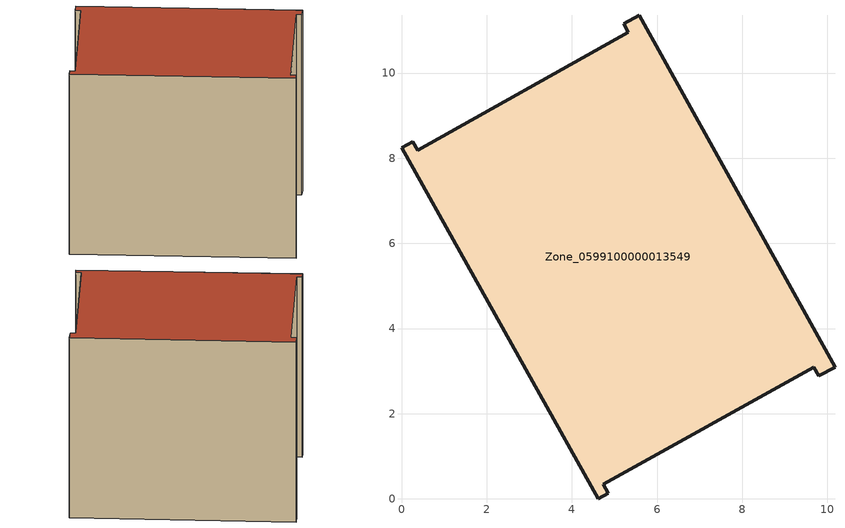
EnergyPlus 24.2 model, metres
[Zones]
Zone_0599100000013549
 floor ground (C_G): 5.59,11.36 10.18,3.09 9.8,2.89 9.68,3.09 4.74,0.34 4.86,0.13 4.62,0 0,8.24 0.27,8.39 0.38,8.19 5.33,10.95 5.22,11.15 z0
 wall outside (C_F): 4.62,0 4.86,0.13 4.74,0.34 9.68,3.09 9.8,2.89 10.18,3.09 5.59,11.36 5.22,11.15 5.33,10.95 0.38,8.19 0.27,8.39 0,8.24 4.62,0 z0:8.36
 roof outside (C_R): 5.59,11.36 5.22,11.15 5.33,10.95 0.38,8.19 0.27,8.39 0,8.24 4.62,0 4.86,0.13 4.74,0.34 9.68,3.09 9.8,2.89 10.18,3.09 z8.36
[BUILDING]
Pand.0599100000013549: North Axis=0; Terrain=City; Loads Convergence Tolerance Value=0.04; Temperature Convergence Tolerance Value=0.4; Solar Distribution=FullExterior; Maximum Number of Warmup Days=25; Minimum Number of Warmup Days=1
[Site:Location]
Rotterdam.The.Hague.AP_ZH_NLD Design_Conditions: Latitude=51.96; Longitude=4.45; Time Zone=1; Elevation=-4.5
[SITE:GROUNDTEMPERATURE:BUILDINGSURFACE]
18, 18, 18, 18, 18, 18, 18, 18, 18, 18, 18, 18
[MATERIAL] Thermal Absorptance=0.9; Solar Absorptance=0.7; Visible Absorptance=0.7
Name | Roughness | Thickness | Conductivity | Density | Specific Heat
G.TC.1965-1974 | MediumSmooth | 0.15 | 0.882353 | 540 | 1210
F.TC.1965-1974 | Rough | 0.3 | 0.697674 | 1920 | 840
R.TC.1965-1974 | MediumRough | 0.2 | 0.232558 | 1500 | 1000
[CONSTRUCTION]
C_G: G.TC.1965-1974
C_F: F.TC.1965-1974
C_R: R.TC.1965-1974
[ZONE]
Zone_0599100000013549: Type=1; Multiplier=1; Ceiling Height=Autocalculate; Volume=Autocalculate; Floor Area=autocalculate; Part of Total Floor Area=Yes
[ZONEINFILTRATION:DESIGNFLOWRATE]
Infil_Zone_0599100000013549: Zone or ZoneList or Space or SpaceList=Zone_0599100000013549; Schedule=AlwaysOn; Design Flow Rate Calculation Method=Flow/Area; Flow Rate per Floor Area=0.003; Constant Term Coefficient=1; Temperature Term Coefficient=0; Velocity Term Coefficient=0; Velocity Squared Term Coefficient=0
[HVACTEMPLATE:ZONE:IDEALLOADSAIRSYSTEM]
Zone_0599100000013549: Maximum Heating Supply Air Temperature=50; Minimum Cooling Supply Air Temperature=13; Maximum Heating Supply Air Humidity Ratio=0.0156; Minimum Cooling Supply Air Humidity Ratio=0.0077; Heating Limit=NoLimit; Cooling Limit=NoLimit; Dehumidification Control Type=ConstantSensibleHeatRatio; Cooling Sensible Heat Ratio=0.7; Dehumidification Setpoint=60; Humidification Control Type=None; Humidification Setpoint=30; Outdoor Air Method=None; Outdoor Air Flow Rate per Person=0.00944; Outdoor Air Flow Rate per Zone Floor Area=0; Outdoor Air Flow Rate per Zone=0; Demand Controlled Ventilation Type=None; Outdoor Air Economizer Type=NoEconomizer; Heat Recovery Type=None; Sensible Heat Recovery Effectiveness=0.7; Latent Heat Recovery Effectiveness=0.65
[ZONECONTROL:THERMOSTAT]
ThermostatControl_Zone_0599100000013549: Zone or ZoneList=Zone_0599100000013549; Control Type Schedule=DualSetpointControlType; Control 1=Thermostat_Zone_0599100000013549; Temperature Difference Between Cutout And Setpoint=0
[THERMOSTATSETPOINT:DUALSETPOINT]
Thermostat_Zone_0599100000013549: Heating Setpoint Temperature Schedule=HeatingSetpoint_Zone_0599100000013549; Cooling Setpoint Temperature Schedule=CoolingSetpoint_Zone_0599100000013549
[SCHEDULE:COMPACT]
HeatingSetpoint_Zone_0599100000013549: Through: 12/31, For: AllDays, Until: 24:00, 21
CoolingSetpoint_Zone_0599100000013549: Through: 12/31, For: AllDays, Until: 24:00, 24
DualSetpointControlType: Through: 12/31, For: AllDays, Until: 24:00, 4
AlwaysOn: Through: 12/31, For: AllDays, Until: 24:00, 1
